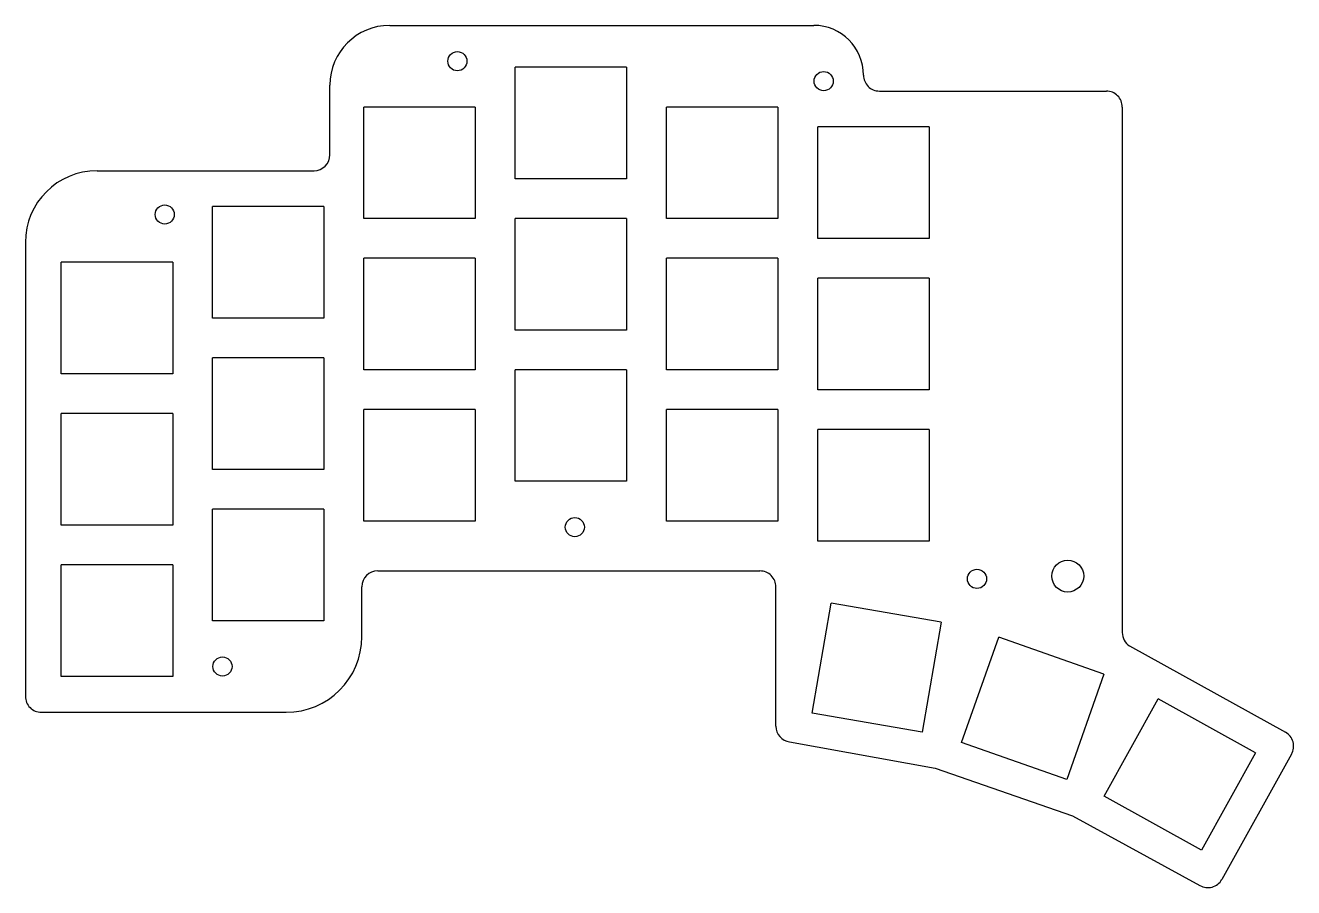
# Model space of a CAD drawing. Extents: x 19 to 178, y -126 to -18.
import ezdxf

# ---------------------------------------------------------------- set-up
doc = ezdxf.new("R2010")
doc.units = 0
doc.layers.add('BLACK', color=7, linetype='CONTINUOUS')

msp = doc.modelspace()

# ---------------------------------------------------------------- linework, layer by layer
at = {"layer": 'BLACK', "linetype": 'CONTINUOUS'}
for p, q in [((64.4186, -17.93875), (117.6686, -17.93875)), ((80.1686, -37.18875), (80.1686, -23.18875)), ((94.1686, -23.18875), (80.1686, -23.18875)), ((94.1686, -23.18875), (94.1686, -37.18875)), ((56.9186, -34.18875), (56.9186, -25.43875)), ((125.9186, -26.18875), (154.4186, -26.18875)), ((61.1686, -42.18875), (61.1686, -28.18875)), ((75.1686, -28.18875), (61.1686, -28.18875)), ((75.1686, -28.18875), (75.1686, -42.18875)), ((99.1686, -42.18875), (99.1686, -28.18875)), ((113.1686, -28.18875), (99.1686, -28.18875)), ((113.1686, -28.18875), (113.1686, -42.18875)), ((156.4186, -28.18875), (156.4186, -94.18875)), ((118.1686, -44.68875), (118.1686, -30.68875)), ((132.1686, -30.68875), (118.1686, -30.68875)), ((132.1686, -30.68875), (132.1686, -44.68875)), ((27.6686, -36.18875), (54.9186, -36.18875)), ((94.1686, -37.18875), (80.1686, -37.18875)), ((42.1686, -54.68875), (42.1686, -40.68875)), ((56.1686, -40.68875), (42.1686, -40.68875)), ((56.1686, -40.68875), (56.1686, -54.68875)), ((75.1686, -42.18875), (61.1686, -42.18875)), ((80.1686, -56.18875), (80.1686, -42.18875)), ((94.1686, -42.18875), (80.1686, -42.18875)), ((94.1686, -42.18875), (94.1686, -56.18875)), ((113.1686, -42.18875), (99.1686, -42.18875)), ((18.6686, -45.18875), (18.6686, -102.18875)), ((132.1686, -44.68875), (118.1686, -44.68875)), ((23.1686, -61.68875), (23.1686, -47.68875)), ((37.1686, -47.68875), (23.1686, -47.68875)), ((37.1686, -47.68875), (37.1686, -61.68875)), ((61.1686, -61.18875), (61.1686, -47.18875)), ((75.1686, -47.18875), (61.1686, -47.18875)), ((75.1686, -47.18875), (75.1686, -61.18875)), ((99.1686, -61.18875), (99.1686, -47.18875)), ((113.1686, -47.18875), (99.1686, -47.18875)), ((113.1686, -47.18875), (113.1686, -61.18875)), ((118.1686, -63.68875), (118.1686, -49.68875)), ((132.1686, -49.68875), (118.1686, -49.68875)), ((132.1686, -49.68875), (132.1686, -63.68875)), ((56.1686, -54.68875), (42.1686, -54.68875)), ((94.1686, -56.18875), (80.1686, -56.18875)), ((42.1686, -73.68875), (42.1686, -59.68875)), ((56.1686, -59.68875), (42.1686, -59.68875)), ((56.1686, -59.68875), (56.1686, -73.68875)), ((37.1686, -61.68875), (23.1686, -61.68875)), ((75.1686, -61.18875), (61.1686, -61.18875)), ((80.1686, -75.18875), (80.1686, -61.18875)), ((94.1686, -61.18875), (80.1686, -61.18875)), ((94.1686, -61.18875), (94.1686, -75.18875)), ((113.1686, -61.18875), (99.1686, -61.18875)), ((132.1686, -63.68875), (118.1686, -63.68875)), ((23.1686, -80.68875), (23.1686, -66.68875)), ((37.1686, -66.68875), (23.1686, -66.68875)), ((37.1686, -66.68875), (37.1686, -80.68875)), ((61.1686, -80.18875), (61.1686, -66.18875)), ((75.1686, -66.18875), (61.1686, -66.18875)), ((75.1686, -66.18875), (75.1686, -80.18875)), ((99.1686, -80.18875), (99.1686, -66.18875)), ((113.1686, -66.18875), (99.1686, -66.18875)), ((113.1686, -66.18875), (113.1686, -80.18875)), ((118.1686, -82.68875), (118.1686, -68.68875)), ((132.1686, -68.68875), (118.1686, -68.68875)), ((132.1686, -68.68875), (132.1686, -82.68875)), ((56.1686, -73.68875), (42.1686, -73.68875)), ((94.1686, -75.18875), (80.1686, -75.18875)), ((42.1686, -92.68875), (42.1686, -78.68875)), ((56.1686, -78.68875), (42.1686, -78.68875)), ((56.1686, -78.68875), (56.1686, -92.68875)), ((37.1686, -80.68875), (23.1686, -80.68875)), ((75.1686, -80.18875), (61.1686, -80.18875)), ((113.1686, -80.18875), (99.1686, -80.18875)), ((132.1686, -82.68875), (118.1686, -82.68875)), ((23.1686, -99.68875), (23.1686, -85.68875)), ((37.1686, -85.68875), (23.1686, -85.68875)), ((37.1686, -85.68875), (37.1686, -99.68875)), ((62.9186, -86.43875), (110.9186, -86.43875)), ((60.9186, -94.68875), (60.9186, -88.43875)), ((112.9186, -105.93875), (112.9186, -88.43875)), ((117.486391, -104.281044), (119.876306, -90.486541)), ((133.670809, -92.876456), (119.876306, -90.486541)), ((56.1686, -92.68875), (42.1686, -92.68875)), ((133.670809, -92.876456), (131.280894, -106.670959)), ((136.238675, -107.961506), (140.895844, -94.758825)), ((154.098525, -99.415994), (140.895844, -94.758825)), ((157.3092, -95.852851), (176.9186, -106.68875)), ((37.1686, -99.68875), (23.1686, -99.68875)), ((154.098525, -99.415994), (149.441356, -112.618675)), ((154.121167, -114.722438), (160.914912, -102.481317)), ((173.156033, -109.275062), (160.914912, -102.481317)), ((20.6686, -104.18875), (39.6686, -104.18875)), ((39.6686, -104.18875), (42.6686, -104.18875)), ((42.6686, -104.18875), (51.4186, -104.18875)), ((131.280894, -106.670959), (117.486391, -104.281044)), ((114.635757, -107.918649), (132.9186, -111.18875)), ((149.441356, -112.618675), (136.238675, -107.961506)), ((173.156033, -109.275062), (166.362288, -121.516183)), ((177.6686, -109.43875), (168.9186, -125.18875)), ((132.9186, -111.18875), (150.1686, -117.18875)), ((166.362288, -121.516183), (154.121167, -114.722438)), ((150.1686, -117.18875), (166.1686, -125.93875))]:
    msp.add_line(p, q, dxfattribs=at)
at = {"layer": 'BLACK'}
for centre, radius in [((72.9186, -22.43875), 1.2), ((118.9186, -24.93875), 1.2), ((36.1686, -41.68875), 1.2), ((87.6686, -80.93875), 1.2), ((149.5686, -87.08875), 2), ((149.5686, -87.08875), 2), ((138.1686, -87.43875), 1.2), ((43.4186, -98.43875), 1.2)]:
    msp.add_circle(centre, radius, dxfattribs=at)
for centre, radius, start, end in [((64.4186, -25.43875), 7.5, 90, 180), ((117.6686, -24.1888), 6.25005, 0.00045837, 90), ((125.9186, -24.1888), 1.99995, -180.00143239, -90), ((154.4186, -28.1887), 1.99995, -0.00143239, 90), ((54.9186, -34.18875), 2, -90, 0), ((27.6686, -45.18875), 9, 90, 180), ((62.9186, -88.43875), 2, 90, 180), ((110.9186, -88.4387), 1.99995, -0.00143239, 90), ((51.4186, -94.68875), 9.5, -90, 0), ((158.4186, -94.1887), 2.000042, -179.99856761, -123.6892571), ((20.6686, -102.1888), 1.99995, -180.00143239, -90), ((114.9186, -105.9387), 2.00005, -179.99856761, -98.12990789), ((175.9186, -108.4387), 2.015521, -29.74611534, 60.25441351), ((167.1686, -124.1888), 2.01554, -119.74558649, -29.74364722)]:
    msp.add_arc(centre, radius, start, end, dxfattribs=at)

doc.saveas('drawing.dxf')
